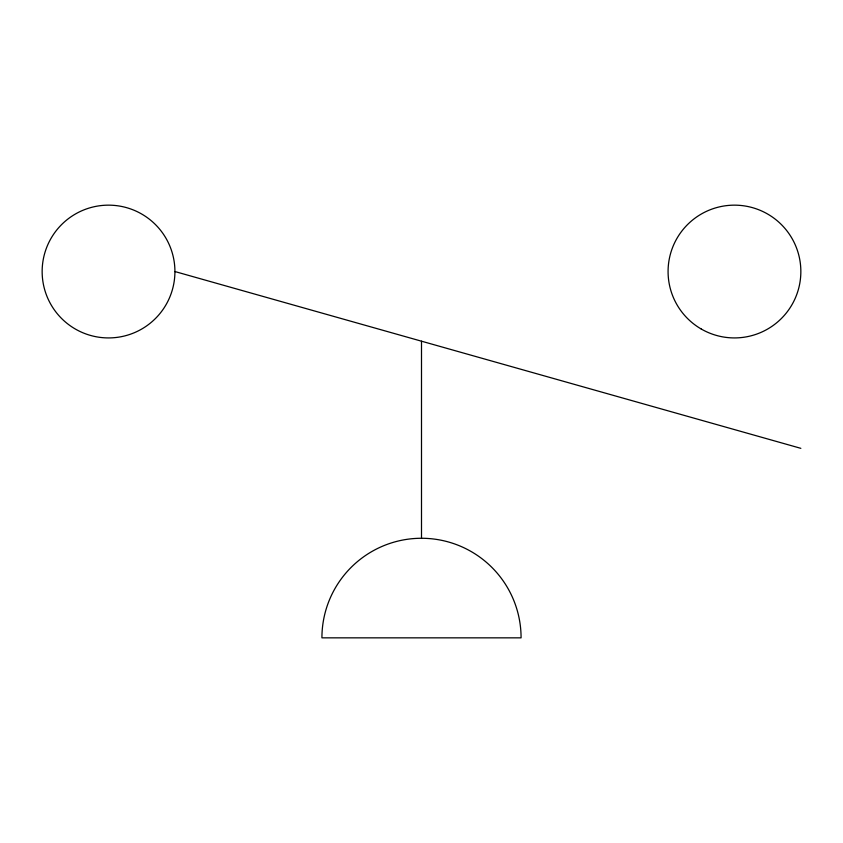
<?xml version="1.0" encoding="UTF-8"?>
<svg xmlns="http://www.w3.org/2000/svg" width="843" height="843" viewBox="0 0 843 843"><rect width="100%" height="100%" fill="white"/><g stroke="black" fill="none" stroke-linecap="round" stroke-linejoin="round"><path stroke-width="1.26" d="M174.922 271.541A66.386 66.386 0 0 1 75.343 329.033A66.386 66.386 0 0 1 75.343 214.048A66.386 66.386 0 0 1 174.922 271.541L800.85 448.339M421.5 341.183L421.5 538.266A99.579 99.579 0 0 0 321.921 637.845L521.079 637.845A99.579 99.579 0 0 0 421.5 538.266M701.271 329.033A66.386 66.386 0 0 0 800.85 271.541A66.386 66.386 0 0 0 701.271 214.048A66.386 66.386 0 0 0 701.271 329.033"/></g></svg>
